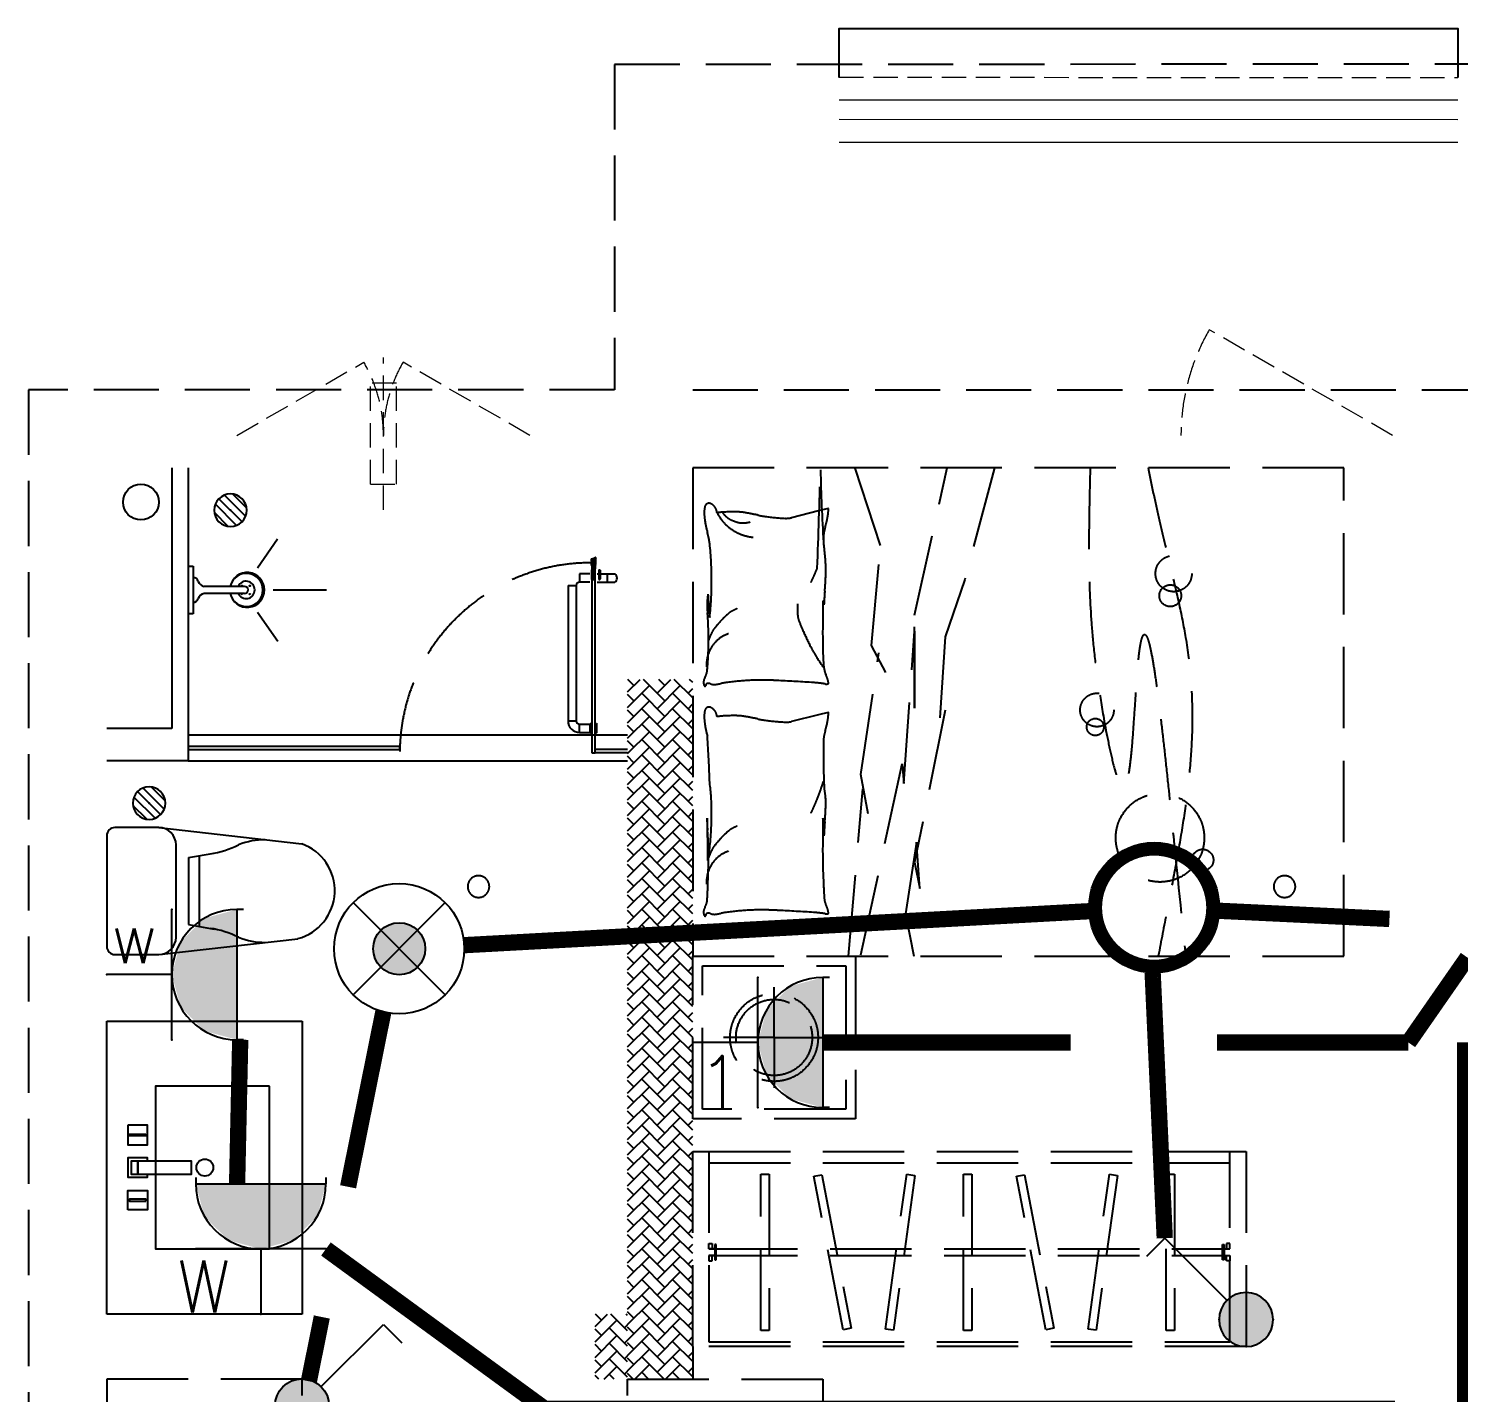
# Model space of a CAD drawing. Extents: x 3443499 to 7125205, y -1700016 to -264854.
# Drawn here: x 3687769 to 3692161, y -861485 to -857294 of the extents above; entities that cross this region are included whole.
import ezdxf
from ezdxf.enums import TextEntityAlignment as Align

# ---------------------------------------------------------------- set-up
doc = ezdxf.new("R2010")
doc.units = 0
doc.header["$LTSCALE"] = 1000
doc.header["$MEASUREMENT"] = 0
for name, pattern in [('__DASH', [0.35, 0.25, -0.1]), ('A户型$0$DASH', [0.35, 0.25, -0.1]), ('DASH', [0.35, 0.25, -0.1]), ('HIDDEN', [0.375, 0.25, -0.125])]:
    doc.linetypes.add(name, pattern=pattern)
doc.layers.get('0').update_dxf_attribs({"linetype": 'CONTINUOUS'})
for name, color, linetype in [('!校对', 2, 'CONTINUOUS'), ('5fur', 175, 'CONTINUOUS'), ('EQUIP-插座', 3, 'CONTINUOUS'), ('EQUIP-照明', 3, 'CONTINUOUS'), ('IP-bath&kitchen-JOHNSON', 4, 'CONTINUOUS'), ('LVTRY', 252, 'CONTINUOUS'), ('P-bath&kitchen-JOHNSON', 4, 'CONTINUOUS'), ('TEL_TEXT', 7, 'CONTINUOUS'), ('VPIPE-中水', 122, 'CONTINUOUS'), ('WIRE-照明', 2, 'CONTINUOUS'), ('保温', 6, 'CONTINUOUS'), ('看线', 185, 'CONTINUOUS')]:
    doc.layers.add(name, color=color, linetype=linetype)
for name, color, linetype, lineweight in [('WINDOW', 146, 'CONTINUOUS', 20), ('平面-栏杆', 56, 'CONTINUOUS', 15), ('平面-看线', 252, 'CONTINUOUS', 15), ('平面-空调室内机', 176, 'CONTINUOUS', 9), ('平面-空调预留孔', 252, 'CONTINUOUS', 15)]:
    doc.layers.add(name, color=color, linetype=linetype, lineweight=lineweight)
doc.styles.add('_TEL_DIM', font='SIMPLEX', dxfattribs={"width": 0.8, "height": 3.5, "bigfont": 'HZTXT'})
doc.styles.add('DIM_FONT', font='SIMPLEX', dxfattribs={"width": 0.7, "bigfont": 'GBCBIG'})
doc.styles.get("Standard").update_dxf_attribs({"font": 'gbenor.shx', "bigfont": 'gbcbig.shx'})

# ---------------------------------------------------------------- blocks, each defined once
blk = doc.blocks.new('$equip$00001962')
for p, q in [((0.147, 0.356), (0.625, 0.833)), ((0.625, 0.833), (0.766, 0.692))]:
    blk.add_line(p, q)
blk.add_circle((0, 0.208), 0.208)
for p in [(0, 0.417), (-0.208, 0.208), (0.208, 0.208), (0, 0)]:
    blk.add_point(p)
for points in [[(-0.104, 0.389), (0.104, 0.389), (-0.18, 0.313), (0.18, 0.313)], [(0, 0.417), (0, 0.417), (-0.104, 0.389), (0.104, 0.389)], [(-0.18, 0.313), (0.18, 0.313), (-0.208, 0.208), (0.208, 0.208)], [(-0.18, 0.104), (0.18, 0.104), (-0.208, 0.208), (0.208, 0.208)], [(-0.104, 0.028), (0.104, 0.028), (-0.18, 0.104), (0.18, 0.104)], [(0, 0), (0, 0), (-0.104, 0.028), (0.104, 0.028)]]:
    blk.add_solid(points)
at = {"layer": 'TEL_TEXT', "style": '_TEL_DIM', "flags": 1}
blk.add_attdef('A', text='', height=0.00002, dxfattribs=at).set_placement((0, 0), align=Align.MIDDLE_CENTER)
blk = doc.blocks.new('$equip$00001150')
at = {"const_width": 0.1}
blk.add_lwpolyline([(-0.45, 0, 1), (0.45, 0, 1)], format="xyb", close=True, dxfattribs=at)
blk.add_circle((0, 0), 0.5)
at = {"flags": 9}
blk.add_attdef('A', (0, 0), '', height=0.00002, dxfattribs=at)
blk = doc.blocks.new('$equip$00001149')
for p, q in [((-0.354, 0.354), (0.354, -0.354)), ((0.354, 0.354), (-0.354, -0.354))]:
    blk.add_line(p, q)
for radius in [0.5, 0.2]:
    blk.add_circle((0, 0), radius)
for points in [[(-0.1, 0.173), (0.1, 0.173), (-0.173, 0.1), (0.173, 0.1)], [(0, 0.2), (0, 0.2), (-0.1, 0.173), (0.1, 0.173)], [(-0.173, 0.1), (0.173, 0.1), (-0.2, 0), (0.2, 0)], [(-0.173, -0.1), (0.173, -0.1), (-0.2, 0), (0.2, 0)], [(-0.1, -0.173), (0.1, -0.173), (-0.173, -0.1), (0.173, -0.1)], [(0, -0.2), (0, -0.2), (-0.1, -0.173), (0.1, -0.173)]]:
    blk.add_solid(points)
at = {"flags": 9}
blk.add_attdef('A', (0, 0), '', height=0.00002, dxfattribs=at)
blk = doc.blocks.new('$equip$00001764')
for p, q in [((-0.5, 1.05), (-0.5, 1)), ((-0.5, 1), (0.5, 1)), ((0.5, 1.05), (0.5, 1)), ((0.5, 0.5), (-0.5, 0.5)), ((0, 0.5), (0, 0))]:
    blk.add_line(p, q)
blk.add_arc((0, 1), 0.5, 180, 0)
for p in [(-0.5, 0.5), (0.5, 0.5), (0, 0)]:
    blk.add_point(p)
for points in [[(0.433, 0.75), (-0.433, 0.75), (0.5, 1), (-0.5, 1)], [(0.25, 0.567), (-0.25, 0.567), (0.433, 0.75), (-0.433, 0.75)], [(0, 0.5), (0, 0.5), (0.25, 0.567), (-0.25, 0.567)]]:
    blk.add_solid(points)
at = {"color": 7, "style": '_TEL_DIM'}
blk.add_attdef('$TEXT$', text='', height=0.4, dxfattribs=at).set_placement((0.303, 0.211), align=Align.MIDDLE_CENTER)
at = {"color": 7, "style": '_TEL_DIM', "flags": 1}
blk.add_attdef('A', text='', height=0.00002, dxfattribs=at).set_placement((0, 0), align=Align.MIDDLE_CENTER)
blk = doc.blocks.new('A$C00A30745')
at = {"layer": '5fur', "color": 252, "linetype": 'A户型$0$DASH'}
for p, q in [((1800, 7200), (1800, 5700)), ((3800, 7200), (1800, 7200)), ((2377.2, 6961.9), (2298.5, 7200)), ((2481.6, 6747.4), (2581.9, 7200)), ((2726.6, 7200), (2635.5, 6857.4)), ((3800, 5700), (3800, 7200)), ((2216.2, 7075.3), (2186.2, 7067.8)), ((2186.2, 7067.8), (2103.6, 7047.1)), ((2349.7, 6653.9), (2377.2, 6961.9)), ((2635.5, 6857.4), (2575.1, 6681.4)), ((2481.6, 6461.3), (2481.6, 6747.4)), ((2448.6, 6230.3), (2481.6, 6697.9)), ((2481.6, 6697.9), (2481.6, 6461.3)), ((2575.1, 6681.4), (2553.3, 6346.7)), ((2393.7, 6571.4), (2349.7, 6653.9)), ((2316.7, 6257.8), (2371.7, 6631.9)), ((2186.2, 6441.5), (2103.6, 6420.8)), ((2216.2, 6449), (2186.2, 6441.5)), ((2575.1, 6455.8), (2481.6, 5988.2)), ((2316.7, 5703.7), (2443.1, 6290.8)), ((2443.1, 6290.8), (2448.6, 6230.3)), ((2338.7, 6136.8), (2316.7, 6257.8)), ((2278.8, 5700), (2322.2, 6213.8)), ((2487.1, 6050.2), (2454.1, 5830.2)), ((2498.1, 5907.2), (2487.1, 6050.2)), ((2481.6, 5988.2), (2498.1, 5907.2)), ((2454.1, 5830.2), (2478.8, 5700)), ((1800, 5200), (1800, 5700)), ((1800, 5700), (2300, 5700)), ((1800, 5700), (3800, 5700)), ((1830, 5230), (1830, 5670)), ((1830, 5670), (2270, 5670)), ((2270, 5670), (2270, 5230)), ((2300, 5700), (2300, 5200)), ((2050, 5450), (2050, 5605)), ((2050, 5450), (1895, 5450)), ((2050, 5450), (2050, 5295)), ((2050, 5450), (2205, 5450)), ((2270, 5230), (1830, 5230)), ((2300, 5200), (1800, 5200)), ((1800, 4500), (1800, 5100)), ((1800, 5100), (1850, 5100)), ((1850, 5100), (1850, 4515)), ((1850, 5100), (3450, 5100)), ((3450, 4515), (3450, 5100)), ((3450, 5100), (3500, 5100)), ((3500, 5100), (3500, 4500)), ((1850, 5065), (3450, 5065)), ((2009.6, 4550), (2009.6, 5030)), ((2009.6, 5030), (2034.6, 5030)), ((2034.6, 5030), (2034.6, 4550)), ((2172, 5023.3), (2196.6, 5028)), ((2262.6, 4552), (2172, 5023.3)), ((2196.6, 5028), (2287.2, 4556.7)), ((2391.8, 4554), (2457.5, 5029.5)), ((2482.2, 5026), (2416.6, 4550.5)), ((2457.5, 5029.5), (2482.2, 5026)), ((2632.1, 4550), (2632.1, 5030)), ((2632.1, 5030), (2657.1, 5030)), ((2657.1, 5030), (2657.1, 4550)), ((2794.5, 5023.3), (2819.1, 5028)), ((2885.1, 4552), (2794.5, 5023.3)), ((2819.1, 5028), (2909.7, 4556.7)), ((3014.3, 4554), (3080, 5029.5)), ((3104.7, 5026), (3039.1, 4550.5)), ((3080, 5029.5), (3104.7, 5026)), ((3254.6, 4550), (3254.6, 5030)), ((3254.6, 5030), (3279.6, 5030)), ((3279.6, 5030), (3279.6, 4550)), ((1850, 4800.5), (1850, 4817.1)), ((1850, 4817.1), (1860.2, 4817.1)), ((1867.8, 4800.5), (1850, 4800.5)), ((1850, 4800.5), (1867.8, 4800.5)), ((1860.2, 4800.5), (1850, 4800.5)), ((1860.2, 4817.1), (1860.2, 4800.5)), ((1867.8, 4813.4), (1867.8, 4767.1)), ((1872.2, 4813.4), (1867.8, 4813.4)), ((1872.1, 4800.5), (3427.8, 4800.5)), ((1872.2, 4767.1), (1872.2, 4813.4)), ((3427.8, 4813.4), (3432.2, 4813.4)), ((3427.8, 4767.1), (3427.8, 4813.4)), ((3432.2, 4813.4), (3432.2, 4767.1)), ((3432.2, 4800.5), (3450, 4800.5)), ((3439.8, 4817.1), (3439.8, 4800.5)), ((3450, 4817.1), (3439.8, 4817.1)), ((3439.8, 4800.5), (3450, 4800.5)), ((3450, 4800.5), (3450, 4817.1)), ((1867.8, 4780), (1850, 4780)), ((1850, 4780), (1867.8, 4780)), ((1850, 4780), (1850, 4763.4)), ((1860.2, 4780), (1850, 4780)), ((1850, 4763.4), (1860.2, 4763.4)), ((1860.2, 4763.4), (1860.2, 4780)), ((1867.8, 4767.1), (1872.2, 4767.1)), ((1872.1, 4780), (3427.8, 4780)), ((3432.2, 4767.1), (3427.8, 4767.1)), ((3432.2, 4780), (3450, 4780)), ((3439.8, 4780), (3450, 4780)), ((3439.8, 4763.4), (3439.8, 4780)), ((3450, 4763.4), (3439.8, 4763.4)), ((3450, 4780), (3450, 4763.4)), ((2034.6, 4550), (2009.6, 4550)), ((2287.2, 4556.7), (2262.6, 4552)), ((2416.6, 4550.5), (2391.8, 4554)), ((2657.1, 4550), (2632.1, 4550)), ((2909.7, 4556.7), (2885.1, 4552)), ((3039.1, 4550.5), (3014.3, 4554)), ((3279.6, 4550), (3254.6, 4550)), ((3500, 4500), (1800, 4500)), ((1850, 4515), (3450, 4515)), ((600, 4400), (0, 4400)), ((0, 4400), (0, 3100)), ((600, 4350), (600, 4400)), ((1600, 4350), (1600, 4400)), ((1600, 4400), (2200, 4400)), ((2200, 4400), (2200, 3100))]:
    blk.add_line(p, q, dxfattribs=at)
for centre, radius in [((3277.4, 6875.4), 55.7), ((3267, 6807.3), 33.5), ((3041.9, 6456.3), 51.6), ((3036.6, 6403.9), 26.2), ((3235.5, 6063.4), 135.8), ((3366.4, 5995.3), 33.1), ((2050, 5450), 135), ((2050, 5450), 117)]:
    blk.add_circle(centre, radius, dxfattribs=at)
for centre, radius, start, end in [((-25618.3, 7969), 27821.6, 357.78057, 358.40467), ((7919.1, 7315.1), 5727.8, 181.2074, 183.4372), ((1925.8, 7063.2), 90.4, 168.7276, 180), ((1850, 7078.3), 13.1, 63.4195, 168.7276), ((1840.6, 7059.5), 34.2, 4.4002, 63.4195), ((1947.3, 7093.6), 270.8, 350.5159, 355.9171), ((2216.4, 7074.4), 0.917, 355.9171, 104.0449), ((1996.5, 7063.2), 161.1, 180, 188.4372), ((2138.6, 7084.3), 304.8, 188.4372, 195.744), ((1927.8, 6573.4), 491.8, 90, 96.2324), ((1999.1, 7126.3), 139.9, 207.2036, 224.9024), ((1963.1, 7116.9), 89.9, 216.2641, 228.5571), ((1999.1, 7126.3), 139.9, 224.9024, 242.6012), ((1938.5, 7089), 52.6, 228.5571, 244.6449), ((1980.6, 7178), 151.1, 244.6449, 248.1851), ((2000.9, 7228.6), 205.6, 248.1851, 251.2201), ((1927.8, 6861.2), 204, 80.3156, 90), ((1952.8, 7087.1), 56.2, 251.2201, 270), ((1952.8, 7122.5), 91.5, 270, 284.6851), ((1813.7, 6192.8), 882, 77.8016, 80.3156), ((2067.1, 7364.9), 317.1, 257.8016, 261.9949), ((2114.6, 7703.2), 658.8, 261.9949, 267.3351), ((2087.2, 7112.8), 67.7, 267.3351, 284.0452), ((1987.8, 7086.8), 229.7, 342.6136, 350.5159), ((1612.1, 6935.9), 242.2, 7.5469, 15.744), ((1999.1, 7126.3), 139.9, 242.6012, 253.485), ((1999.1, 7126.3), 139.9, 253.485, 264.3689), ((2347.2, 6979.5), 145.9, 173.5659, 191.5586), ((2321.2, 6982.4), 119.7, 162.6136, 173.5659), ((725.3, 6852.1), 1132.9, 359.9987, 5.8567), ((1724.8, 6883.2), 484.2, 358.1021, 7.9608), ((809.2, 6852.1), 1049, 353.9133, 0), ((1495.9, 7164.2), 738.7, 334.6889, 336.5156), ((1495.9, 7164.2), 738.7, 336.5156, 338.3423), ((805.5, 6934.5), 1404.8, 355.3824, 357.2509), ((1996.9, 6785.3), 152.4, 169.8101, 177.4614), ((3734, 6918.1), 1890.1, 183.21, 185.3813), ((3418.3, 6723.5), 1216.5, 175.3824, 177.3904), ((2134, 6779.2), 289.7, 177.4614, 184.8018), ((2014.8, 6583.4), 200.2, 113.0028, 118.3168), ((2393.9, 6765.8), 272.1, 176.4448, 184.0828), ((7917.7, 6694.8), 5718.5, 179.0296, 180.2865), ((2140.7, 6771), 62.9, 7.224, 19.2137), ((975.2, 6681.9), 873.2, 0.5757, 4.8018), ((2174.1, 6464.3), 391.6, 136.1885, 141.6114), ((2054, 6579.6), 225.2, 129.0349, 136.1885), ((1943.2, 6716.2), 49.3, 118.3168, 129.0349), ((2180.4, 6750.6), 58, 184.0828, 200.6743), ((2600.1, 6909), 506.6, 200.6743, 204.3265), ((354.2, 6675.6), 1494.3, 358.0921, 0.5757), ((2067.1, 6587.9), 234, 152.7604, 159.1397), ((1927.3, 6659.9), 76.8, 141.6114, 152.7604), ((1941.7, 6596.5), 99.2, 126.1766, 143.9136), ((1941.7, 6596.5), 99.2, 108.4397, 126.1766), ((3443.6, 7290.3), 1432.3, 204.3265, 206.4985), ((1941.7, 6596.5), 99.2, 143.9136, 164.0648), ((2441.6, 6790.7), 312.6, 206.4985, 212.135), ((3363.3, 6672.1), 1164, 180.2865, 183.574), ((1941.7, 6596.5), 99.2, 164.0648, 184.2159), ((1027.3, 6653.2), 820.8, 354.7408, 358.0921), ((2793.8, 7012), 728.6, 212.135, 215.8263), ((2347.2, 6608.6), 145.9, 183.574, 192.869), ((1862.2, 6540.7), 28.9, 149.3487, 184.3025), ((1790.9, 6582.9), 53.9, 329.3487, 354.7408), ((2024.8, 5635.6), 913.1, 93.3687, 97.6809), ((2011.1, 5869.5), 678.7, 88.3669, 93.3687), ((1991.5, 5183.3), 1365.2, 86.945, 88.3669), ((1337.6, -7069.6), 13635.6, 86.49514, 86.94504), ((2249.1, 6586.2), 45.3, 192.869, 207.2841), ((2140.6, 6530.3), 76.7, 16.2212, 27.2841), ((2130.3, 6527.3), 87.5, 7.1204, 16.2212), ((1858.4, 6540.4), 25.1, 184.3025, 201.7883), ((1838.3, 6532.4), 3.42, 201.7883, 250.436), ((1837.9, 6531.3), 2.32, 250.436, 11.8931), ((1844.4, 6532.7), 4.28, 111.9904, 191.8931), ((1848.6, 6522.2), 15.6, 68.579, 111.9904), ((1866.3, 6567.3), 32.8, 248.579, 278.1335), ((1836.1, 6778.3), 246, 278.1335, 282.1095), ((1929.3, 6343.9), 198.3, 97.6809, 102.1095), ((2151.5, 6219.8), 321.2, 80.0016, 86.4951), ((2210.6, 6555.2), 19.3, 260.0016, 286.6978), ((2215.8, 6537.9), 1.32, 286.6978, 7.1204), ((1850, 6452.1), 13.1, 63.4195, 168.7276), ((1840.6, 6433.2), 34.2, 4.4002, 63.4195), ((1925.8, 6437), 90.4, 168.7276, 180), ((1996.5, 6437), 161.1, 180, 188.4372), ((2138.6, 6458), 304.8, 188.4372, 195.744), ((1927.8, 5947.1), 491.8, 90, 96.2324), ((1927.8, 6234.9), 204, 80.3156, 90), ((1813.7, 5566.5), 882, 77.8016, 80.3156), ((2067.1, 6738.6), 317.1, 257.8016, 261.9949), ((2114.6, 7077), 658.8, 261.9949, 267.3351), ((2087.2, 6486.5), 67.7, 267.3351, 284.0452), ((1987.8, 6460.6), 229.7, 342.6136, 350.5159), ((1947.3, 6467.3), 270.8, 350.5159, 355.9171), ((2216.4, 6448.1), 0.917, 355.9171, 104.0449), ((-2273.2, 6102.2), 4127.5, 1.8085, 3.794), ((3865.3, 6314.2), 1664, 178.0949, 183.4179), ((2321.2, 6356.1), 119.7, 162.6136, 173.5659), ((1175.5, 6142.8), 682.7, 0, 7.5469), ((1495.9, 6454.9), 738.7, 338.3423, 340.572), ((1495.9, 6454.9), 738.7, 340.572, 342.8018), ((1978.9, 6169), 230.1, 357.2509, 11.5586), ((1495.9, 6454.9), 738.7, 334.6889, 336.5156), ((1495.9, 6454.9), 738.7, 336.5156, 338.3423), ((805.5, 6225.3), 1404.8, 355.3824, 357.2509), ((2134, 6111.1), 289.7, 177.4614, 184.8018), ((-4356.8, 5951.3), 6203.8, 0.39542, 1.59433), ((809.2, 6142.8), 1049, 353.9133, 0), ((7917.7, 6026.7), 5718.5, 179.0296, 180.2865), ((1146.1, 6037.7), 1057.4, 1.7316, 4.6547), ((3418.3, 6014.3), 1216.5, 175.3824, 177.3904), ((975.2, 6013.7), 873.2, 0.5757, 4.8018), ((2174.1, 5796.2), 391.6, 136.1885, 141.6114), ((2054, 5911.4), 225.2, 129.0349, 136.1885), ((1943.2, 6048), 49.3, 118.3168, 129.0349), ((2014.8, 5915.2), 200.2, 113.0028, 118.3168), ((1326, 6087.7), 529.3, 349.8101, 353.9133), ((354.2, 6007.5), 1494.3, 358.0921, 0.5757), ((2067.1, 5919.7), 234, 152.7604, 159.1397), ((1927.3, 5991.7), 76.8, 141.6114, 152.7604), ((1941.7, 5928.4), 99.2, 108.4397, 126.1766), ((1941.7, 5928.4), 99.2, 143.9136, 164.0648), ((1941.7, 5928.4), 99.2, 126.1766, 143.9136), ((3363.3, 6003.9), 1164, 180.2865, 183.574), ((1941.7, 5928.4), 99.2, 164.0648, 184.2159), ((-782.7, 6006.6), 2630.7, 357.0635, 358.9353), ((3186.3, 5954.8), 985.1, 181.3643, 184.9405), ((1862.2, 5834.6), 28.9, 149.3487, 184.3025), ((1790.9, 5876.8), 53.9, 329.3487, 354.7408), ((2011.1, 5163.3), 678.7, 88.3669, 93.3687), ((1991.5, 4477.1), 1365.2, 86.945, 88.3669), ((2249.1, 5880), 45.3, 192.869, 207.2841), ((2140.6, 5824.1), 76.7, 16.2212, 27.2841), ((2130.3, 5821.1), 87.5, 7.1204, 16.2212), ((1858.4, 5834.3), 25.1, 184.3025, 201.7883), ((1838.3, 5826.2), 3.42, 201.7883, 250.436), ((1837.9, 5825.2), 2.32, 250.436, 11.8931), ((1844.4, 5826.5), 4.28, 111.9904, 191.8931), ((1848.6, 5816.1), 15.6, 68.579, 111.9904), ((1866.3, 5861.1), 32.8, 248.579, 278.1335), ((1836.1, 6072.2), 246, 278.1335, 282.1095), ((1929.3, 5637.7), 198.3, 97.6809, 102.1095), ((2024.8, 4929.4), 913.1, 93.3687, 97.6809), ((1337.6, -7775.8), 13635.6, 86.49514, 86.94504), ((2151.5, 5513.7), 321.2, 80.0016, 86.4951), ((2210.6, 5849), 19.3, 260.0016, 286.6978), ((2215.8, 5831.8), 1.32, 286.6978, 7.1204)]:
    blk.add_arc(centre, radius, start, end, dxfattribs=at)
for points, knots in [([(3020.9, 7200), (3014.8, 6926.8), (3006.6, 6669.5), (3143.6, 6043.3), (3178.4, 7200), (3256.5, 6246.1), (3314.1, 5700)], [0, 0, 0, 0, 692.785923, 915.160849, 1290.08623, 2337.669759, 2337.669759, 2337.669759, 2337.669759]), ([(3198.9, 7200), (3244.7, 6970.4), (3399.5, 6459), (3300.2, 6075.6), (3230.3, 5700)], [0, 0, 0, 0, 470.099243, 1589.098475, 1589.098475, 1589.098475, 1589.098475])]:
    blk.add_open_spline(points, degree=3, knots=knots, dxfattribs=at)
blk = doc.blocks.new('dongkong')
at = {"layer": '平面-空调预留孔', "color": 8, "linetype": 'HIDDEN', "ltscale": 0.3}
for p, q in [((-603796, 210899.9), (-603796, 210431.5)), ((-603836, 210821), (-603836, 210510.8)), ((-603836, 210821), (-603756, 210821)), ((-603756, 210821), (-603756, 210510.8))]:
    blk.add_line(p, q, dxfattribs=at)
blk.add_lwpolyline([(-603756, 210510.8), (-603836, 210510.8)], dxfattribs=at)
blk = doc.blocks.new('A$C263B1184')
at = {"layer": '保温', "linetype": 'ByBlock', "ltscale": 10}
h = blk.add_hatch(dxfattribs=at)
h.set_pattern_fill('AR-HBONE', color=251, scale=55)
h.set_pattern_definition([(45, (-1020960.394, -343310.663), (0, 47.4157523), [100.584, -33.528]), (135, (-1020936.686, -343286.955), (3e-15, 47.4157523), [100.584, -33.528])])
h.paths.add_polyline_path([(-11700, 6200), (-11700, 8350), (-11900, 8350), (-11900, 6200)])
h = blk.add_hatch(dxfattribs=at)
h.set_pattern_fill('AR-HBONE', color=251, scale=55)
h.set_pattern_definition([(45, (-1021060.394, -345260.66), (0, 47.4157523), [100.584, -33.528]), (135, (-1021036.686, -345236.954), (3e-15, 47.4157523), [100.584, -33.528])])
h.paths.add_polyline_path([(-11900, 6200), (-11900, 6400), (-12000, 6400), (-12000, 6200)])
at = {"layer": '保温', "color": 251, "linetype": 'ByBlock', "ltscale": 10}
blk.add_line((-11700, 6300), (-11700, 6200), dxfattribs=at)
blk = doc.blocks.new('A$C25274923')
blk.add_hatch(color=252).paths.add_polyline_path([(1599.9, 10820.6), (1598.7, 10823.3), (1590.4, 10819.9), (1591.5, 10817.1)])
at = {"color": 252, "linetype": 'DASH', "ltscale": 0.8}
for p, q in [((4940.2, 12340.3), (1660, 12340)), ((1660, 12340), (1660, 11340)), ((1660, 11340), (-140.1, 11340)), ((-140.1, 11340), (-140, 3060)), ((1900, 11340), (4699.9, 11340))]:
    blk.add_line(p, q, dxfattribs=at)
at = {"color": 252}
for p, q in [((498.4, 10923.5), (433.6, 10988.3)), ((515.5, 10934.6), (444.7, 11005.4)), ((526.6, 10951.7), (461.8, 11016.5)), ((529.6, 10977.1), (487.2, 11019.5)), ((473, 10920.5), (430.6, 10962.9)), ((1588.8, 10819.8), (1600.5, 10824.6)), ((1589.4, 10819.5), (1589.9, 10819.7)), ((1600.3, 10811.5), (1589.8, 10811.5)), ((1589.9, 10819.7), (1591.3, 10816.5)), ((1600.3, 10812.7), (1589.9, 10812.7)), ((1590.1, 10811.5), (1590.1, 10791.9)), ((1591.3, 10816.5), (1600.5, 10820.3)), ((1595.1, 10822.4), (1595.1, 10783.3)), ((1599.2, 10823.5), (1600.8, 10824.2)), ((1599.2, 10823.5), (1600.5, 10820.3)), ((1600.1, 10811.5), (1600.1, 10790.1)), ((1589.5, 10803.5), (1591.7, 10803)), ((1591.7, 10803), (1589.6, 10803)), ((1600.7, 10803.5), (1598.5, 10803)), ((1598.5, 10803), (1600.7, 10803.1)), ((265.5, 10034.6), (194.7, 10105.4)), ((276.6, 10051.7), (211.8, 10116.5)), ((279.6, 10077.1), (237.2, 10119.5)), ((223, 10020.5), (180.6, 10062.9)), ((248.4, 10023.5), (183.6, 10088.3)), ((259.5, 9994.8), (125.1, 9994.8)), ((259.5, 9994.8), (699.4, 9944.8)), ((100.1, 9969.8), (100.1, 9629.8)), ((312.8, 9658.1), (312.8, 9941.6)), ((351.4, 9903.1), (430.2, 9916.6)), ((351.4, 9903.1), (351.4, 9696.6)), ((383.4, 9908.6), (383.4, 9691.1)), ((351.4, 9696.6), (430.2, 9683.1)), ((259.5, 9604.8), (687.2, 9653.5)), ((125.1, 9604.8), (259.5, 9604.8))]:
    blk.add_line(p, q, dxfattribs=at)
for points in [[(600.1, 9200), (250.1, 9200), (250.1, 8700.3), (600.1, 8700.3)], [(165, 9080.2), (165, 9020.2), (225, 9020.2), (225, 9080.2)], [(220, 9053.2), (220, 9047.2), (170, 9047.2), (170, 9053.2)], [(195, 8930.2), (195, 8970.2), (175, 8970.2), (175, 8930.2)], [(195, 8970.2), (195, 8930.2), (360, 8930.2), (360, 8970.2)], [(165, 8820.2), (165, 8880.2), (225, 8880.2), (225, 8820.2)], [(220, 8847.2), (220, 8853.2), (170, 8853.2), (170, 8847.2)]]:
    blk.add_lwpolyline(points, close=True, dxfattribs=at)
blk.add_lwpolyline([(225, 8970.2), (225, 8980.2), (165, 8980.2), (165, 8920.2), (225, 8920.2), (225, 8930.2)], dxfattribs=at)
blk.add_circle((401.3, 8950.2), 26, dxfattribs=at)
for centre, radius, start, end in [((1601.3, 10806.5), 13.5, 155.1524, 208.9779), ((1589.1, 10818.8), 1, 111.5266, 175.7652), ((1608.6, 10818.2), 20.5, 177.9915, 196.9003), ((1589.6, 10819), 0.5, 112.733, 178.0542), ((1608.6, 10818.2), 19.5, 177.4658, 196.2484), ((1603.7, 10806.9), 14.6, 161.8973, 193.7147), ((1624.2, 10815.7), 24, 160.7609, 187.0487), ((1588.8, 10807), 12.4, 343.9451, 21.3478), ((1601, 10823.6), 1.17, 340.0401, 112.533), ((1589.1, 10806.5), 13.4, 330.1502, 25.0815), ((1601, 10823.8), 0.5, 340.7609, 112.533), ((1621.5, 10816.1), 20.6, 160.0401, 190.8473), ((1589.9, 10800.2), 0.5, 208.9779, 24.2283), ((1598.9, 10804.3), 9.42, 188.0154, 204.2283), ((1600.2, 10800.1), 0.5, 155.4186, 330.1502), ((1589.1, 10805.2), 11.7, 335.4186, 349.5177), ((125.1, 9969.8), 25, 90, 180), ((259.5, 9941.6), 53.3, 0, 90), ((374, 10205), 293.8, 278.5172, 296.4631), ((587, 9733.5), 224.1, 90, 111.4798), ((647.5, 9801.1), 152.8, 285.0773, 70.1181), ((374, 9394.7), 293.8, 63.5369, 81.4828), ((125.1, 9629.8), 25, 180, 270), ((259.5, 9658.1), 53.3, 270, 0), ((587, 9866.2), 224.1, 248.5202, 270)]:
    blk.add_arc(centre, radius, start, end, dxfattribs=at)
at = {"color": 252, "linetype": '__DASH'}
for centre, start, end in [((1242, 9813.6), 90, 270), ((1242, 9813.6), 270, 90), ((3718, 9813.6), 90, 270), ((3718, 9813.6), 270, 90)]:
    blk.add_arc(centre, 33.3, start, end, dxfattribs=at)
at = {"color": 252, "extrusion": (0, 0, -1)}
for centre in [(480.1, 10970), (230.1, 10070)]:
    blk.add_ellipse(centre, major_axis=(35.4, 35.4), ratio=1, start_param=3.926991, end_param=10.210176, dxfattribs=at)
at = {"color": 252}
blk.add_open_spline([(1590.1, 10791.9), (1591, 10791.1), (1592.8, 10789.4), (1596, 10793.2), (1598.5, 10791.3), (1600.1, 10790.1)], degree=3, knots=[0, 0, 0, 0, 3.066329, 6.218313, 11.124135, 11.124135, 11.124135, 11.124135], dxfattribs=at)
for p in [(480.1, 10970), (230.1, 10070)]:
    blk.add_point(p, dxfattribs=at)
at = {"layer": 'IP-bath&kitchen-JOHNSON', "color": 252}
for p, q in [((300.1, 11100), (300.1, 10299.7)), ((350.1, 11100), (350.1, 10199.7)), ((563.3, 10793.2), (625, 10882.6)), ((611.5, 10725), (774.8, 10725)), ((563.3, 10656.7), (625.1, 10567.3)), ((300.1, 10299.7), (100.1, 10299.7)), ((350.1, 10279.7), (1700.1, 10279.7)), ((350.1, 10244.7), (1000.1, 10244.7)), ((350.1, 10234.7), (1000.1, 10234.7)), ((1000.1, 10234.7), (1000.1, 10244.7)), ((1700.1, 10234.7), (1600.1, 10234.7)), ((1600.1, 10224.7), (1600.1, 10234.7)), ((350.1, 10199.7), (100.1, 10199.7)), ((350.1, 10199.7), (1700.1, 10199.7)), ((1700.1, 10224.7), (1600.1, 10224.7))]:
    blk.add_line(p, q, dxfattribs=at)
for centre, major_axis, ratio, start_param, end_param in [((528.9, 10725.1), (0, -51), 0.990052, -1.36297, 4.504563), ((527.9, 10725.1), (0, -26.8), 0.994812, -1.167677, 4.309269)]:
    blk.add_ellipse(centre, major_axis=major_axis, ratio=ratio, start_param=start_param, end_param=end_param, dxfattribs=at)
at = {"layer": 'LVTRY', "color": 252}
for p, q in [((1600.1, 10811.5), (1590.1, 10811.5)), ((1590.1, 10811.5), (1590.1, 10224.7)), ((1600.1, 10224.7), (1600.1, 10811.5)), ((350.1, 10798.6), (350.1, 10651.4)), ((350.1, 10798.6), (365.9, 10798.6)), ((365.9, 10798.6), (365.9, 10651.4)), ((1552.7, 10774.1), (1552.7, 10748.8)), ((1584.4, 10774.1), (1552.7, 10774.1)), ((1590, 10787), (1596.3, 10787)), ((1590, 10757.1), (1590, 10787)), ((1592.9, 10787), (1595.2, 10784.7)), ((1592.9, 10768), (1592.9, 10787)), ((1592.9, 10776.1), (1592.9, 10757.1)), ((1595.2, 10769.6), (1595.2, 10784.7)), ((1595.2, 10769.6), (1595.2, 10759.4)), ((1596.3, 10787), (1598.1, 10785.3)), ((1596.3, 10784.7), (1596.3, 10787)), ((1598.1, 10784.7), (1598.1, 10785.3)), ((1606.3, 10774.1), (1661, 10774.1)), ((1611.7, 10787), (1614.6, 10787)), ((1611.7, 10787), (1611.7, 10757.1)), ((1614.6, 10787), (1616.9, 10784.7)), ((1614.6, 10787), (1614.6, 10769.6)), ((1614.6, 10757.1), (1614.6, 10774.5)), ((1616.9, 10759.4), (1616.9, 10784.7)), ((1638, 10748.8), (1638, 10774.1)), ((523.6, 10735.6), (399.4, 10735.6)), ((1517, 10738.4), (1517, 10322.7)), ((1517, 10738.4), (1542.4, 10738.4)), ((1542.4, 10738.4), (1542.3, 10322.7)), ((1584.4, 10748.8), (1552.7, 10748.8)), ((1590, 10757.1), (1596.3, 10757.1)), ((1592.9, 10757.1), (1595.2, 10759.4)), ((1596.3, 10759.4), (1596.3, 10757.1)), ((1596.3, 10757.1), (1598.1, 10758.8)), ((1598.1, 10759.4), (1598.1, 10758.8)), ((1606.3, 10748.8), (1661, 10748.8)), ((1611.7, 10757.1), (1614.6, 10757.1)), ((1614.6, 10757.1), (1616.9, 10759.4)), ((523.6, 10714.5), (399.4, 10714.5)), ((365.9, 10651.4), (350.1, 10651.4)), ((1517, 10322.7), (1542.3, 10322.7)), ((1552.7, 10287), (1552.7, 10312.4)), ((1552.7, 10312.4), (1584.4, 10312.4)), ((1552.7, 10287), (1584.4, 10287)), ((1586.7, 10314.7), (1584.4, 10312.4)), ((1584.4, 10312.4), (1584.4, 10287)), ((1586.7, 10284.7), (1584.4, 10287)), ((1586.7, 10314.7), (1586.7, 10284.7)), ((1589.6, 10314.7), (1586.7, 10314.7)), ((1589.6, 10284.7), (1586.7, 10284.7)), ((1589.6, 10314.7), (1589.6, 10284.7)), ((1601.1, 10314.7), (1604, 10314.7)), ((1601.1, 10284.7), (1601.1, 10314.7)), ((1601.1, 10284.7), (1604, 10284.7)), ((1604, 10284.7), (1604, 10314.7)), ((1604, 10314.7), (1605.7, 10312.9)), ((1605.7, 10286.4), (1605.7, 10312.9)), ((1590.1, 10224.7), (1600.1, 10224.7)), ((100.1, 8500), (100.1, 9400)), ((100.1, 9400), (700.1, 9400)), ((700.1, 9400), (700.1, 8500)), ((700.1, 8500), (100.1, 8500))]:
    blk.add_line(p, q, dxfattribs=at)
for centre, radius, start, end in [((366.5, 10748.2), 14.6, 12.3834, 92.4182), ((1652.4, 10761.5), 15.3, 304.053, 55.9616), ((407.6, 10764.1), 29.7, 205.5408, 253.9427), ((523.6, 10725.1), 10.5, 270.0085, 90.0085), ((366.5, 10701.8), 14.6, 267.5988, 347.6335), ((407.7, 10685.8), 29.9, 105.8945, 154.4066)]:
    blk.add_arc(centre, radius, start, end, dxfattribs=at)
for centre, major_axis, ratio, start_param, end_param in [((531.4, 10725.1), (0, 53.6), 0.987577, 1.76809, 7.656688), ((514.8, 10737.5), (-1.43, 0), 0.85, 4.712389, 10.995574), ((539.3, 10737.5), (-1.43, 0), 0.85, 4.712389, 10.995574), ((1552.7, 10738.4), (0, 10.4), 1, 0, 1.570796), ((514.8, 10712.6), (-1.43, 0), 0.85, -1.570796, 4.712389), ((539.3, 10712.6), (-1.43, 0), 0.85, 4.712389, 10.995574), ((1552.7, 10322.7), (0, 35.7), 1, 1.570796, 3.141593), ((1552.7, 10322.7), (0, 10.4), 1, 1.570796, 3.141593)]:
    blk.add_ellipse(centre, major_axis=major_axis, ratio=ratio, start_param=start_param, end_param=end_param, dxfattribs=at)
at = {"layer": 'P-bath&kitchen-JOHNSON', "color": 252, "linetype": 'DASH'}
blk.add_arc((1586.3, 10222.2), 586.2, 89.7967, 179.3922, dxfattribs=at)
at = {"layer": 'VPIPE-中水', "color": 252, "linetype": 'Continuous'}
blk.add_circle((205.1, 10995), 55, dxfattribs=at)
at = {"layer": 'WINDOW', "color": 252, "linetype": 'DASH', "ltscale": 0.3}
for points in [[(4049.9, 11200), (3486.8, 11524.6, 0.131485), (3399.9, 11200)], [(500, 11200), (889.8, 11424.9, -0.131605), (950, 11200)], [(1400, 11200), (1010.2, 11424.9, 0.131605), (950, 11200)]]:
    blk.add_lwpolyline(points, format="xyb", dxfattribs=at)
at = {"layer": '平面-栏杆', "color": 252}
for points in [[(4249.9, 12230), (2349.9, 12230.3)], [(4249.9, 12170), (2349.9, 12170.3)]]:
    blk.add_lwpolyline(points, dxfattribs=at)
at = {"layer": '平面-看线', "color": 252, "linetype": 'DASH', "ltscale": 0.3}
blk.add_line((2349.9, 12300.3), (4249.9, 12300), dxfattribs=at)
at = {"layer": '平面-看线', "color": 252}
blk.add_lwpolyline([(4249.9, 12100), (2349.9, 12100.3)], dxfattribs=at)
at = {"layer": '看线', "color": 252, "ltscale": 0.5}
blk.add_lwpolyline([(2349.9, 12300), (2349.9, 12450), (4249.9, 12450), (4249.9, 12300)], dxfattribs=at)
at = {"color": 252}
for name, p in [('A$C263B1184', (13600, 2100)), ('A$C00A30745', (100, 3900))]:
    blk.add_blockref(name, p, dxfattribs=at)
at = {"layer": '平面-空调室内机', "color": 252, "ltscale": 0.3, "xscale": -1, "rotation": 180}
blk.add_blockref('dongkong', (604746, 221871), dxfattribs=at)
at = {"layer": 'LVTRY', "color": 252, "style": 'DIM_FONT', "text_generation_flag": 4, "width": 0.8, "flags": 9}
for tag, p in [('XSIZE', (10837.5, 12299)), ('YSIZE', (10837.5, 12299)), ('XSIZE', (38237.5, 12299)), ('YSIZE', (38237.5, 12299)), ('XSIZE', (38237.7, 12299)), ('YSIZE', (38237.7, 12299))]:
    blk.add_attdef(tag, p, '', height=0.5, rotation=90, dxfattribs=at)
at = {"layer": 'LVTRY', "color": 252, "style": 'DIM_FONT', "width": 0.8, "flags": 9}
for tag, p in [('XSIZE', (16562.5, 12299)), ('YSIZE', (16562.5, 12299)), ('XSIZE', (43962.5, 12299)), ('YSIZE', (43962.5, 12299)), ('XSIZE', (43962.7, 12299)), ('YSIZE', (43962.7, 12299))]:
    blk.add_attdef(tag, p, '', height=0.5, rotation=90, dxfattribs=at)

msp = doc.modelspace()

# ---------------------------------------------------------------- linework, layer by layer
at = {"layer": 'WIRE-照明', "color": 2, "const_width": 50}
for points in [[(3689107.2, -860110.4), (3691026.9, -860006)], [(3691426.4, -860004.7), (3691949.4, -860029.8)], [(3692007.7, -860409.4), (3692189.1, -860148.4)], [(3691221.9, -860195.1), (3691222.6, -860209.4)], [(3691222.6, -860209.4), (3691259.1, -861010.6)], [(3688858.8, -860315.2), (3688750.5, -860852.7)], [(3690209.1, -860409.4), (3690969.7, -860409.4)], [(3691419.6, -860409.4), (3692007.7, -860409.4)], [(3688669.8, -861252.8), (3688630, -861450.3)]]:
    msp.add_lwpolyline(points, dxfattribs=at)
at = {"layer": 'WIRE-照明', "color": 2, "linetype": 'Continuous', "const_width": 50}
for points in [[(3688409.5, -860843.9), (3688419.1, -860400.8)], [(3692181.9, -862091.1), (3692181.9, -860408.9)]]:
    msp.add_lwpolyline(points, dxfattribs=at)

# ---------------------------------------------------------------- block references
at = {"layer": 'EQUIP-插座', "color": 2}
ref = msp.add_blockref('$equip$00001764', (3688009.1, -860200.8), dxfattribs=dict(at, xscale=400, yscale=400, zscale=400, rotation=270))
ref.add_attrib('$TEXT$', 'w', dxfattribs={"layer": '0', "color": 7, "height": 160, "style": '_TEL_DIM'}).set_placement((3688093.5, -860085.8), align=Align.MIDDLE_CENTER)
at = {"layer": 'EQUIP-插座', "color": 6}
ref = msp.add_blockref('$equip$00001764', (3689809.1, -860409.4), dxfattribs=dict(at, xscale=400, yscale=400, zscale=400, rotation=270))
ref.add_attrib('$TEXT$', '1', dxfattribs={"layer": '0', "color": 7, "height": 160, "style": '_TEL_DIM'}).set_placement((3689893.5, -860530.6), align=Align.MIDDLE_CENTER)
at = {"layer": 'EQUIP-插座', "color": 2}
ref = msp.add_blockref('$equip$00001764', (3688482.4, -861243.9), dxfattribs=dict(at, xscale=400, yscale=400, zscale=400))
ref.add_attrib('$TEXT$', 'W', dxfattribs={"layer": '0', "color": 7, "height": 160, "style": '_TEL_DIM'}).set_placement((3688307.2, -861159.5), align=Align.MIDDLE_CENTER)
at = {"layer": 'EQUIP-照明', "color": 1, "xscale": 400, "yscale": 400, "zscale": 400}
for name, p in [('$equip$00001150', (3691226.6, -859995.1)), ('$equip$00001149', (3688907.5, -860121.2))]:
    msp.add_blockref(name, p, dxfattribs=at)
at = {"layer": 'EQUIP-照明', "color": 6, "xscale": -400, "yscale": 400, "zscale": 400}
msp.add_blockref('$equip$00001962', (3691509.1, -861343.9), dxfattribs=at)
at = {"layer": 'EQUIP-照明', "xscale": 400, "yscale": 400, "zscale": 400}
msp.add_blockref('$equip$00001962', (3688609.1, -861609.3), dxfattribs=at)

# ---------------------------------------------------------------- next in the draw order: block references
at = {"layer": '!校对'}
msp.add_blockref('A$C25274923', (3687909.1, -869743.9), dxfattribs=at)

# ---------------------------------------------------------------- next in the draw order: linework, layer by layer
at = {"layer": 'WIRE-照明', "color": 2, "const_width": 50}
msp.add_lwpolyline([(3691966.3, -861534.8), (3689354.2, -861534.8), (3688682.4, -861043.9)], dxfattribs=at)

doc.saveas('drawing.dxf')
